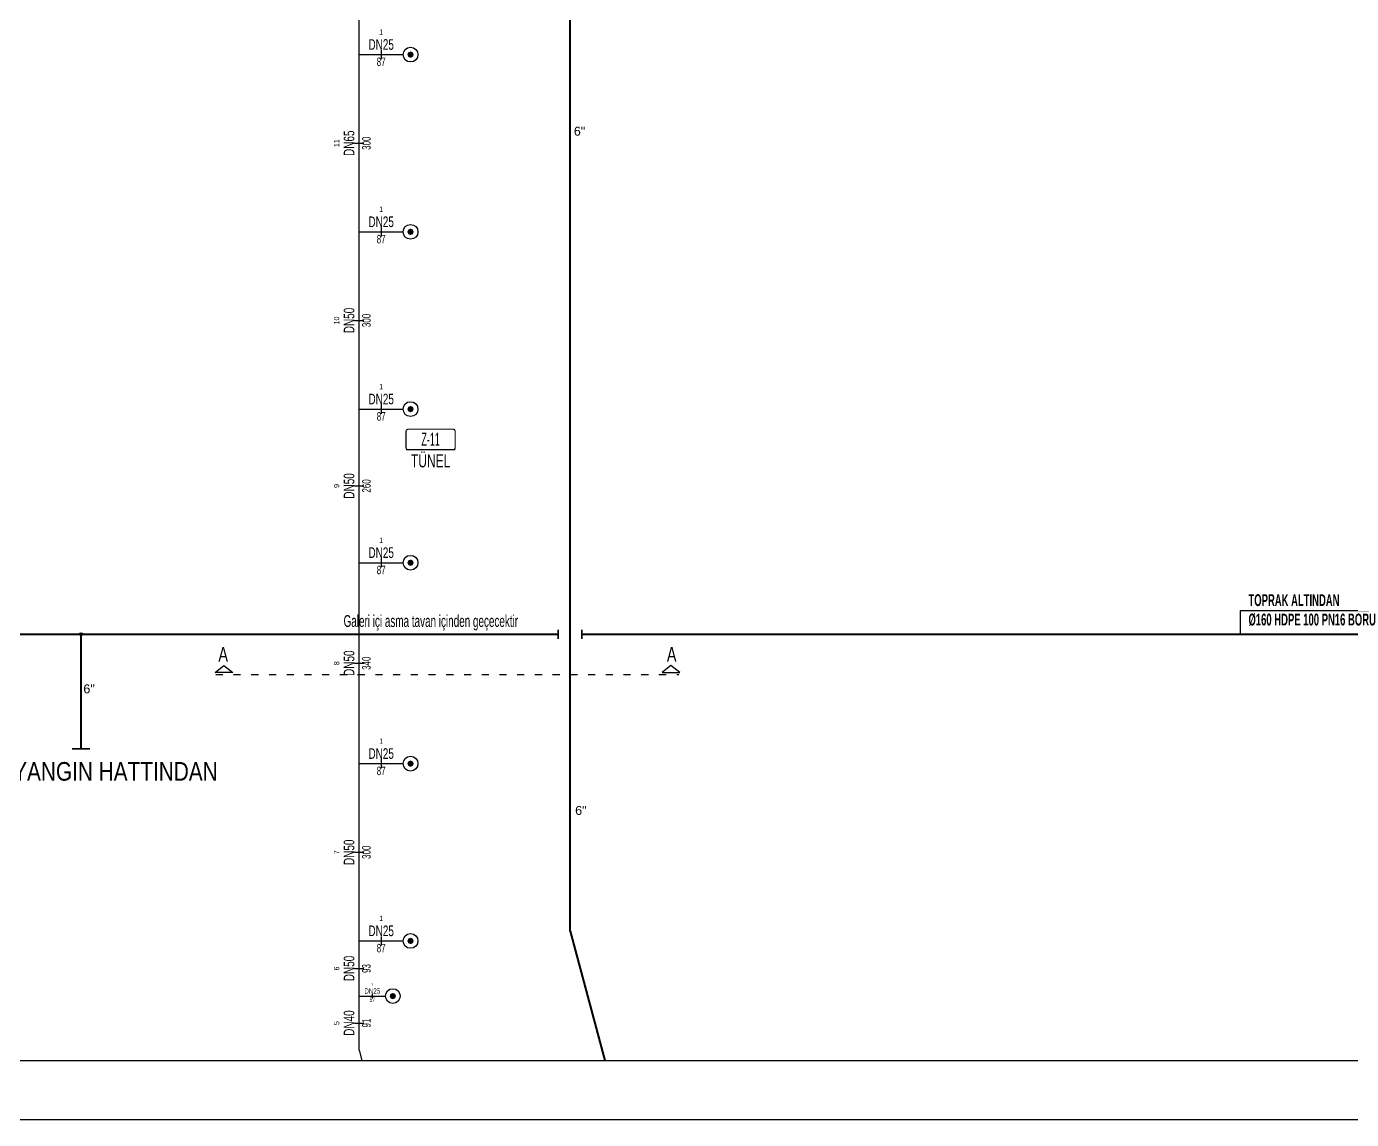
# Model space of a CAD drawing. Header units: centimetres. Extents: x 394264 to 551709, y 50011 to 59011.
# Drawn here: x 493612 to 495855, y 50011 to 51861 of the extents above; entities that cross this region are included whole.
import ezdxf
from ezdxf.enums import TextEntityAlignment as Align

# ---------------------------------------------------------------- set-up
doc = ezdxf.new("R2010")
doc.units = ezdxf.units.CM
doc.linetypes.add('ACAD_ISO03W100', pattern=[30, 12, -18])
doc.layers.get('0').update_dxf_attribs({"lineweight": 9})
for name, color, linetype in [('-M-MAHAL-DEBILER', 7, 'Continuous'), ('-M-MAHAL-ETIKET-NOT', 7, 'Continuous'), ('-M-MAHAL-ETIKET-NOTM', 7, 'Continuous'), ('-M-MAHAL-ETK-', 7, 'Continuous'), ('-M-MAHAL-HAVA-DEGISIM', 7, 'Continuous'), ('-M-MAHAL-NO', 7, 'Continuous'), ('-M-MAHAL-NOM', 7, 'Continuous'), ('-M-YNGN-BORUID', 7, 'Continuous'), ('-M-YNGN-BORUUZUN', 7, 'Continuous'), ('-M-YNGN-BORUYUK', 7, 'Continuous'), ('-M-YNGN-SPR-YUK', 7, 'Continuous'), ('-M-YNGN-ZON4-CAP-', 7, 'Continuous'), ('-M-YNGN-ZON4-SPR-', 7, 'Continuous')]:
    doc.layers.add(name, color=color, linetype=linetype)
doc.layers.add('-M-YNGN-SPR-CAPCIZGI', color=188, linetype='Continuous', plot=False)
for name, color, linetype, lineweight in [('-M-YNGN-ZON4', 3, 'SP', 30), ('0-KRCN-KESİT ÇİZGİSİ', 2, 'Continuous', 30), ('0-KRCN-SHT-03CIHAZ', 120, 'Continuous', 30), ('0-KRCN-SHT-05CIHAZ', 171, 'Continuous', 40), ('0-KRCN-YNG-YAZI', 71, 'Continuous', 35), ('0-KRCN-YNGN-YAZI', 71, 'Continuous', 35), ('0-KRCN-Z-ANTET', 71, 'Continuous', 30), ('0-MEK-SHT-YAZI-ÇAP-TEMSU', 81, 'Continuous', 30), ('0-MEK-YNG-BORU', 1, 'boruYLINE', 40), ('0-MEK-YNG-YAZI', 71, 'Continuous', 35)]:
    doc.layers.add(name, color=color, linetype=linetype, lineweight=lineweight)
doc.styles.add('-M-ISSO-TEXT-TTF', font='ARIALN.TTF')
doc.styles.add('-M-MHLETK-NOT', font='romans.shx', dxfattribs={"width": 0.7})
doc.styles.add('-M-MHLETK-TEXT', font='ARIALN.TTF', dxfattribs={"width": 0.7})
doc.styles.add('CAP', font='ARIALNB.TTF')
doc.styles.add('CIZGI', font='tahoma.ttf', dxfattribs={"width": 0.8, "oblique": 20})
doc.styles.add('HCAD', font='HCAD.SHX', dxfattribs={"width": 0.8, "height": 0.2})
doc.styles.add('PIPESIZE', font='hcad.shx', dxfattribs={"width": 0.8})
doc.styles.add('SPR-NOT', font='romans.shx')
doc.styles.get("Standard").update_dxf_attribs({"font": 'arial.ttf'})
doc.styles.add('YAZI', font='arial.ttf', dxfattribs={"width": 0.6, "height": 40})
doc.linetypes.add('boruYLINE', pattern='A,50,-0.8,["Y",CAP,S=7,R=0,X=0,Y=-3],-7', length=57.8)
doc.linetypes.add('SP', pattern='A,2,-0.1,["SP",CIZGI,S=0.14,R=0.2,X=0,Y=-0.07],-0.255', length=2.355)

# ---------------------------------------------------------------- blocks, each defined once
blk = doc.blocks.new('M-MHLETK-YNG')
at = {"layer": '-M-MAHAL-ETIKET-NOTM', "color": 3, "style": '-M-ISSO-TEXT-TTF', "width": 0.8, "flags": 8}
blk.add_attdef('MAH-ADI2', text='', height=1.11, dxfattribs=at).set_placement((0, -2.55), align=Align.MIDDLE_CENTER)
at = {"layer": '-M-MAHAL-HAVA-DEGISIM', "style": '-M-MHLETK-NOT', "width": 0.5, "flags": 8}
blk.add_attdef('HAVADEG', text='', height=0.6, dxfattribs=at).set_placement((0, 3.61), align=Align.MIDDLE_CENTER)
blk.add_wipeout([(-2.08, 1.74), (2.08, 1.74), (2.08, 0), (-2.08, 0)]).dxf.layer = '-M-MAHAL-ETK-'
at = {"layer": '-M-MAHAL-ETK-', "color": 0}
for p, q in [((-2.08, 0), (2.08, 0)), ((-1.16, 0), (-1.16, 0))]:
    blk.add_line(p, q, dxfattribs=at)
blk.add_lwpolyline([(-1.88, 1.74, 0.1, 0.1, 0), (1.88, 1.74, 0.1, 0.1, -0.414214), (2.08, 1.54, 0.1, 0.1, 0), (2.08, 0.2, 0.1, 0.1, -0.414214), (1.88, 0, 0.1, 0.1, 0), (-1.88, 0, 0.1, 0.1, -0.414214), (-2.08, 0.2, 0.1, 0.1, 0), (-2.08, 1.54, 0.1, 0.1, -0.414214)], format="xyseb", close=True, dxfattribs=at)
at = {"layer": '-M-MAHAL-DEBILER', "color": 4, "style": '-M-MHLETK-NOT', "width": 0.5, "flags": 8}
blk.add_attdef('DEBIS', text='', height=0.4, dxfattribs=at).set_placement((-2.17, 2.15), align=Align.MIDDLE_CENTER)
at = {"layer": '-M-MAHAL-DEBILER', "color": 191, "style": '-M-MHLETK-NOT', "width": 0.5, "flags": 8}
blk.add_attdef('DEBIR', text='', height=0.4, dxfattribs=at).set_placement((-1.61, 2.15), align=Align.MIDDLE_CENTER)
at = {"layer": '-M-MAHAL-DEBILER', "color": 31, "style": '-M-MHLETK-NOT', "width": 0.5, "flags": 8}
blk.add_attdef('DEBIF', text='', height=0.4, dxfattribs=at).set_placement((1.59, 2.15), align=Align.MIDDLE_CENTER)
at = {"layer": '-M-MAHAL-DEBILER', "color": 1, "style": '-M-MHLETK-NOT', "width": 0.5, "flags": 8}
blk.add_attdef('DEBIE', text='', height=0.4, dxfattribs=at).set_placement((2.32, 2.15), align=Align.MIDDLE_CENTER)
at = {"layer": '-M-MAHAL-ETIKET-NOT', "color": 3}
for tag, height, style, width, flags, p in [('KIS', 0.04, '-M-MHLETK-NOT', 0.5, 9, (-2.59, 1.62)), ('ALAN', 0.04, '-M-MHLETK-NOT', 0.5, 9, (-2.58, 1.56)), ('RH', 0.04, '-M-MHLETK-NOT', 0.5, 9, (-2.39, 1.62)), ('YUKSEKLIK', 0.04, '-M-MHLETK-NOT', 0.5, 9, (-2.32, 1.56)), ('YAZ', 0.04, '-M-MHLETK-NOT', 0.5, 9, (-2.18, 1.62)), ('MAH-ADI', 1.11, '-M-ISSO-TEXT-TTF', 0.8, 8, (0, -0.93))]:
    blk.add_attdef(tag, text='', height=height, dxfattribs=dict(at, style=style, width=width, flags=flags)).set_placement(p, align=Align.MIDDLE_CENTER)
at = {"layer": '-M-MAHAL-ETIKET-NOT', "color": 3, "style": '-M-MHLETK-NOT', "width": 0.5, "flags": 9}
for tag, p, height in [('HL', (-2.62, 1.49), 0.0286), ('KLKTR', (-2.62, 1.42), 0.04), ('RDY-BOY1', (-2.61, 1.37), 0.0286), ('RDY-BOY2', (-2.61, 1.32), 0.0286), ('RDY-BOY3', (-2.61, 1.27), 0.0286), ('RDY-BOY4', (-2.61, 1.22), 0.0286), ('KON-BOY1', (-2.61, 1.14), 0.0286), ('HLA', (-2.52, 1.49), 0.0286), ('RDY-TIP1', (-2.5, 1.37), 0.0286), ('RDY-TIP2', (-2.5, 1.32), 0.0286), ('RDY-TIP3', (-2.5, 1.27), 0.0286), ('RDY-TIP4', (-2.5, 1.22), 0.0286), ('KON-TIP1', (-2.5, 1.14), 0.0286), ('RDY-ADET1', (-2.39, 1.37), 0.0286), ('RDY-ADET2', (-2.39, 1.32), 0.0286), ('RDY-ADET3', (-2.39, 1.27), 0.0286), ('RDY-ADET4', (-2.39, 1.22), 0.0286), ('KON-ADET1', (-2.39, 1.14), 0.0286), ('RDY-ISI1', (-2.27, 1.37), 0.0286), ('RDY-ISI2', (-2.27, 1.32), 0.0286), ('RDY-ISI3', (-2.27, 1.27), 0.0286), ('RDY-ISI4', (-2.27, 1.22), 0.0286), ('KON-ISI1', (-2.27, 1.14), 0.0286), ('SHG', (-2.23, 1.49), 0.0286), ('AHU', (-2.23, 1.44), 0.0286), ('LHG', (-2.13, 1.49), 0.0286), ('RDY-BNP1', (-2.1, 1.37), 0.0286), ('RDY-BNP2', (-2.1, 1.32), 0.0286), ('RDY-BNP3', (-2.1, 1.27), 0.0286), ('RDY-BNP4', (-2.1, 1.22), 0.0286), ('KON-BNP1', (-2.1, 1.14), 0.0286), ('HG', (-2.04, 1.49), 0.0286), ('HGA', (-1.96, 1.49), 0.0286), ('EF', (-1.96, 1.44), 0.0286), ('RDY-BNK1', (-1.96, 1.37), 0.0286), ('RDY-BNK2', (-1.96, 1.32), 0.0286), ('RDY-BNK3', (-1.96, 1.27), 0.0286), ('RDY-BNK4', (-1.96, 1.22), 0.0286), ('KON-BNK1', (-1.96, 1.14), 0.0286), ('KON-BOY2', (-2.61, 1.09), 0.0286), ('KON-BOY3', (-2.61, 1.04), 0.0286), ('FCU-TIP1', (-2.61, 0.96), 0.0286), ('FCU-TIP2', (-2.61, 0.91), 0.0286), ('FCU-TIP3', (-2.61, 0.86), 0.0286), ('VRV-TIP1', (-2.61, 0.76), 0.0286), ('VRV-TIP2', (-2.61, 0.71), 0.0286), ('FCU-ADET1', (-2.52, 0.96), 0.0286), ('FCU-ADET2', (-2.52, 0.91), 0.0286), ('FCU-ADET3', (-2.52, 0.86), 0.0286), ('VRV-ADET1', (-2.52, 0.76), 0.0286), ('VRV-ADET2', (-2.52, 0.71), 0.0286), ('KON-TIP2', (-2.5, 1.09), 0.0286), ('KON-TIP3', (-2.5, 1.04), 0.0286), ('FCU-KAP1', (-2.4, 0.96), 0.0286), ('FCU-KAP2', (-2.4, 0.91), 0.0286), ('FCU-KAP3', (-2.4, 0.86), 0.0286), ('VRV-KAP1', (-2.4, 0.76), 0.0286), ('VRV-KAP2', (-2.4, 0.71), 0.0286), ('KON-ADET2', (-2.39, 1.09), 0.0286), ('KON-ADET3', (-2.39, 1.04), 0.0286), ('FCU-DUY1', (-2.27, 0.96), 0.0286), ('FCU-DUY2', (-2.27, 0.91), 0.0286), ('FCU-DUY3', (-2.27, 0.86), 0.0286), ('VRV-DUY1', (-2.27, 0.76), 0.0286), ('VRV-DUY2', (-2.27, 0.71), 0.0286), ('KON-ISI2', (-2.27, 1.09), 0.0286), ('KON-ISI3', (-2.27, 1.04), 0.0286), ('FCU-SOG1', (-2.15, 0.96), 0.0286), ('FCU-SOG2', (-2.15, 0.91), 0.0286), ('FCU-SOG3', (-2.15, 0.86), 0.0286), ('VRV-SOG1', (-2.15, 0.76), 0.0286), ('VRV-SOG2', (-2.15, 0.71), 0.0286), ('KON-BNP2', (-2.1, 1.09), 0.0286), ('KON-BNP3', (-2.1, 1.04), 0.0286), ('FCU-ISI1', (-2.04, 0.96), 0.0286), ('FCU-ISI2', (-2.04, 0.91), 0.0286), ('FCU-ISI3', (-2.04, 0.86), 0.0286), ('VRV-ISI1', (-2.04, 0.76), 0.0286), ('VRV-ISI2', (-2.04, 0.71), 0.0286), ('KON-BNK2', (-1.96, 1.09), 0.0286), ('KON-BNK3', (-1.96, 1.04), 0.0286), ('FCU-DEBI1', (-1.95, 0.96), 0.0286), ('FCU-DEBI2', (-1.95, 0.91), 0.0286), ('FCU-DEBI3', (-1.95, 0.86), 0.0286), ('VRV-DEBI1', (-1.95, 0.76), 0.0286), ('VRV-DEBI2', (-1.95, 0.71), 0.0286), ('FCU-BNP1', (-1.83, 0.96), 0.0286), ('FCU-BNP2', (-1.83, 0.91), 0.0286), ('FCU-BNP3', (-1.83, 0.86), 0.0286), ('VRV-BNP1', (-1.83, 0.76), 0.0286), ('VRV-BNP2', (-1.83, 0.71), 0.0286), ('FCU-BNK1', (-1.61, 0.96), 0.0286), ('FCU-BNK2', (-1.61, 0.91), 0.0286), ('FCU-BNK3', (-1.61, 0.86), 0.0286), ('VRV-BNK1', (-1.61, 0.76), 0.0286), ('VRV-BNK2', (-1.61, 0.71), 0.0286)]:
    blk.add_attdef(tag, p, '', height=height, dxfattribs=at)
at = {"layer": '-M-MAHAL-HAVA-DEGISIM', "style": '-M-MHLETK-NOT', "width": 0.5, "flags": 8}
blk.add_attdef('HAVA', text='', height=0.6, dxfattribs=at).set_placement((0, 2.4), align=Align.MIDDLE_CENTER)
at = {"layer": '-M-MAHAL-NO', "color": 7, "style": '-M-MHLETK-TEXT', "width": 0.6, "flags": 8}
blk.add_attdef('MAH-NO', text='', height=1.11, dxfattribs=at).set_placement((0, 0.89), align=Align.MIDDLE_CENTER)
at = {"layer": '-M-MAHAL-NOM', "color": 7, "style": '-M-MHLETK-TEXT', "width": 0.6, "flags": 8}
blk.add_attdef('MAH-NOM', text='', height=1.11, dxfattribs=at).set_placement((0, 0.89), align=Align.MIDDLE_CENTER)
blk = doc.blocks.new('DONUT')
at = {"layer": '0-KRCN-SHT-03CIHAZ'}
blk.add_hatch(color=256, dxfattribs=at).paths.add_polyline_path([(2.5, 0, 1), (-2.5, 0, 1)])
blk.add_circle((0, 0), 2.5, dxfattribs=at)
blk = doc.blocks.new('SP-C-UP-12')
at = {"ltscale": 10}
blk.add_line((0, 0), (0, 0), dxfattribs=at)
at = {"color": 1, "linetype": 'Continuous'}
blk.add_circle((0, 0), 12.5, dxfattribs=at)
at = {"ltscale": 10}
for points in [[(-5.4, 0), (-3.8, 3.8), (-3.8, -3.8), (0, 5.4)], [(-3.8, -3.8), (0, 5.4), (0, -5.4), (3.8, 3.8)], [(0, -5.4), (3.8, 3.8), (3.8, -3.8), (5.4, 0)]]:
    blk.add_solid(points, dxfattribs=at)
at = {"layer": '-M-YNGN-SPR-YUK', "style": 'SPR-NOT', "width": 0.5, "flags": 9}
for tag, p in [('YUK', (0, 17.8)), ('CAP', (0, 14.4)), ('TIP', (0.2, 10.8))]:
    blk.add_attdef(tag, text='', height=2.5, dxfattribs=at).set_placement(p, align=Align.MIDDLE_CENTER)
blk = doc.blocks.new('SPRKL100')
at = {"layer": '-M-YNGN-SPR-CAPCIZGI'}
blk.add_line((0, 0.43), (0, -0.43), dxfattribs=at)
at = {"layer": '-M-YNGN-BORUID', "color": 0, "style": 'HCAD', "width": 0.8, "flags": 1}
blk.add_attdef('DIC', text='', height=0.4, dxfattribs=at).set_placement((0, -1.69), align=Align.CENTER)
at = {"layer": '-M-YNGN-BORUUZUN', "color": 0, "style": 'HCAD', "width": 0.7}
blk.add_attdef('BOY', text='', height=0.8, dxfattribs=at).set_placement((0, -1.08), align=Align.CENTER)
at = {"layer": '-M-YNGN-BORUYUK', "color": 6, "style": 'PIPESIZE', "width": 0.8}
blk.add_attdef('YUK', text='', height=0.5, dxfattribs=at).set_placement((0, 1.87), align=Align.CENTER)
at = {"color": 0, "style": 'PIPESIZE', "width": 0.7}
blk.add_attdef('CAP', text='', height=1, dxfattribs=at).set_placement((0, 0.45), align=Align.CENTER)
blk = doc.blocks.new('A$C69E72E55')
at = {"layer": '-M-YNGN-ZON4', "ltscale": 50}
for p, q in [((494175.2, 51813.5), (494175.2, 51992)), ((494175.2, 51813.5), (494249.7, 51813.5)), ((494175.2, 51513.5), (494175.2, 51813.5)), ((494175.2, 51513.5), (494249.7, 51513.5)), ((494175.2, 51213.5), (494175.2, 51513.5)), ((494175.2, 51213.5), (494249.7, 51213.5)), ((494175.2, 50953.5), (494175.2, 51213.5)), ((494175.2, 50613.5), (494175.2, 50953.5)), ((494175.2, 50953.5), (494249.7, 50953.5)), ((494175.2, 50613.5), (494249.7, 50613.5)), ((494175.2, 50313.5), (494175.2, 50613.5)), ((494175.2, 50313.5), (494249.7, 50313.5)), ((494175.2, 50220.1), (494175.2, 50313.5)), ((494175.2, 50220.1), (494219.7, 50220.1)), ((494175.2, 50128.7), (494175.2, 50220.1)), ((494175.2, 50128.7), (494179.8, 50111.3))]:
    blk.add_line(p, q, dxfattribs=at)
at = {"layer": '-M-YNGN-ZON4-CAP-'}
for p, xscale, yscale, zscale, rotation, values in [((494212.5, 51813.5), 18, 18, 18, 359.9999999771946, {'YUK': '1', 'CAP': 'DN25', 'BOY': '87'}), ((494175.2, 51663.5), 18, 18, 18, 89.99999997832205, {'YUK': '11', 'CAP': 'DN65', 'BOY': '300'}), ((494212.5, 51513.5), 18, 18, 18, 359.9999999771946, {'YUK': '1', 'CAP': 'DN25', 'BOY': '87'}), ((494175.2, 51363.5), 18, 18, 18, 89.99999996185814, {'YUK': '10', 'CAP': 'DN50', 'BOY': '300'}), ((494212.5, 51213.5), 18, 18, 18, 359.9999999771946, {'YUK': '1', 'CAP': 'DN25', 'BOY': '87'}), ((494175.2, 51083.5), 18, 18, 18, 89.9999999315289, {'YUK': '9', 'CAP': 'DN50', 'BOY': '260'}), ((494212.5, 50953.5), 18, 18, 18, 359.9999999771946, {'YUK': '1', 'CAP': 'DN25', 'BOY': '87'}), ((494175.2, 50783.5), 18, 18, 18, 89.99999997740991, {'YUK': '8', 'CAP': 'DN50', 'BOY': '340'}), ((494212.5, 50613.5), 18, 18, 18, 359.9999999771946, {'YUK': '1', 'CAP': 'DN25', 'BOY': '87'}), ((494175.2, 50463.5), 18, 18, 18, 89.999999961847, {'YUK': '7', 'CAP': 'DN50', 'BOY': '300'}), ((494212.5, 50313.5), 18, 18, 18, 359.9999999771946, {'YUK': '1', 'CAP': 'DN25', 'BOY': '87'}), ((494175.2, 50266.8), 18, 18, 18, 89.99999987745659, {'YUK': '6', 'CAP': 'DN50', 'BOY': '93'}), ((494197.5, 50220.1), 9, 9, 9, 359.9999999618487, {'YUK': '1', 'CAP': 'DN25', 'BOY': '57'}), ((494175.2, 50174.4), 18, 18, 18, 89.99999996183661, {'YUK': '5', 'CAP': 'DN40', 'BOY': '91'})]:
    blk.add_blockref('SPRKL100', p, dxfattribs=dict(at, xscale=xscale, yscale=yscale, zscale=zscale, rotation=rotation)).add_auto_attribs(values)
at = {"layer": '-M-YNGN-ZON4-SPR-', "color": 3}
for p in [(494262.2, 51813.5), (494262.2, 51513.5), (494262.2, 51213.5), (494262.2, 50953.5), (494262.2, 50613.5), (494262.2, 50313.5), (494232.2, 50220.1)]:
    blk.add_blockref('SP-C-UP-12', p, dxfattribs=at)

msp = doc.modelspace()

# ---------------------------------------------------------------- linework, layer by layer
at = {"layer": '0-KRCN-KESİT ÇİZGİSİ', "linetype": 'ACAD_ISO03W100'}
msp.add_line((493932.7, 50764.3), (494716.5, 50764.3), dxfattribs=at)
at = {"layer": '0-KRCN-KESİT ÇİZGİSİ', "elevation": 3.5}
for points in [[(493931.3, 50767.6), (493946.3, 50779.6), (493961.3, 50767.6), (493931.3, 50767.6)], [(494717.9, 50767.6), (494702.9, 50779.6), (494687.9, 50767.6), (494717.9, 50767.6)]]:
    msp.add_lwpolyline(points, dxfattribs=at)
at = {"layer": '0-KRCN-YNGN-YAZI', "color": 61}
msp.add_line((493719.6, 50638.6), (493689.6, 50638.6), dxfattribs=at)
at = {"layer": '0-KRCN-Z-ANTET'}
for points in [[(394264.1, 50011.3), (551709.3, 50011.3), (551709.3, 59011.3), (394264.1, 59011.3)], [(470564.1, 50111.3), (502064.1, 50111.3), (502064.1, 58911.3), (470564.1, 58911.3)]]:
    msp.add_lwpolyline(points, close=True, dxfattribs=at)
at = {"layer": '0-MEK-SHT-YAZI-ÇAP-TEMSU', "linetype": 'Continuous'}
for p, q in [((495666.7, 50872.8), (495883.9, 50872.8)), ((495666.7, 50832.6), (495666.7, 50872.8))]:
    msp.add_line(p, q, dxfattribs=at)
at = {"layer": '0-MEK-YNG-BORU', "ltscale": 2}
for p, q in [((494532.2, 50330.2), (494532.2, 52038.2)), ((473971, 50832.6), (494512.2, 50832.6)), ((493704.6, 50638.6), (493704.6, 50832.6)), ((494552.2, 50832.6), (498744.8, 50832.6)), ((494532.2, 50330.2), (494591, 50111.3))]:
    msp.add_line(p, q, dxfattribs=at)
at = {"layer": '0-MEK-YNG-YAZI', "color": 61}
for p, q in [((494512.2, 50824.9), (494512.2, 50839.9)), ((494552.2, 50824.9), (494552.2, 50839.9))]:
    msp.add_line(p, q, dxfattribs=at)

# ---------------------------------------------------------------- block references
at = {"layer": '0-KRCN-SHT-05CIHAZ'}
msp.add_blockref('DONUT', (493704.6, 50832.6), dxfattribs=at)

# ---------------------------------------------------------------- texts
at = {"layer": '0-KRCN-KESİT ÇİZGİSİ', "width": 0.7}
for p in [(493953.3, 50798.4), (494712.3, 50798.4)]:
    msp.add_text('A', height=25, dxfattribs=at).set_placement(p, align=Align.MIDDLE_RIGHT)
at = {"layer": '0-KRCN-YNG-YAZI', "style": 'YAZI'}
for p in [(494538.6, 51676.3), (493708.5, 50732.5), (494540.8, 50526.7)]:
    msp.add_text('6"', height=15.17, dxfattribs=at).set_placement(p)
at = {"layer": '0-KRCN-YNGN-YAZI', "color": 61, "style": 'YAZI', "width": 0.8}
msp.add_text('MEVCUT YANGIN HATTINDAN ', height=31.5, dxfattribs=at).set_placement((493431.3, 50584.7))
at = {"layer": '0-MEK-SHT-YAZI-ÇAP-TEMSU', "linetype": 'Continuous', "style": 'CAP', "width": 0.7}
for s, p in [('TOPRAK ALTINDAN', (495680.3, 50880.2)), ('Ø160 HDPE 100 PN16 BORU', (495680.3, 50847.4))]:
    msp.add_text(s, height=20, dxfattribs=at).set_placement(p)
at = {"layer": '0-MEK-YNG-YAZI', "color": 61, "style": 'YAZI', "width": 0.6}
msp.add_text('Galeri içi asma tavan içinden geçecektir', height=20, dxfattribs=at).set_placement((494148.9, 50844.9))

# ---------------------------------------------------------------- next in the draw order: block references
at = {"layer": '-M-MAHAL-ETK-'}
ref = msp.add_blockref('M-MHLETK-YNG', (494296.2, 51144.7), dxfattribs=dict(at, xscale=-20, yscale=20, zscale=20))
ref.add_attrib('MAH-NO', 'Z-11', dxfattribs={"layer": '-M-MAHAL-NO', "color": 7, "height": 22.22, "style": '-M-MHLETK-TEXT', "width": 0.6, "flags": 8}).set_placement((494296.2, 51162.5), align=Align.MIDDLE_CENTER)
ref.add_attrib('MAH-ADI', 'TÜNEL', dxfattribs={"layer": '-M-MAHAL-ETIKET-NOT', "color": 3, "height": 22.22, "style": '-M-ISSO-TEXT-TTF', "width": 0.8, "flags": 8}).set_placement((494296.2, 51126.1), align=Align.MIDDLE_CENTER)

# ---------------------------------------------------------------- next in the draw order: block references
at = {"layer": '-M-YNGN-ZON4', "ltscale": 50}
msp.add_blockref('A$C69E72E55', (0, 0), dxfattribs=at)

doc.saveas('drawing.dxf')
